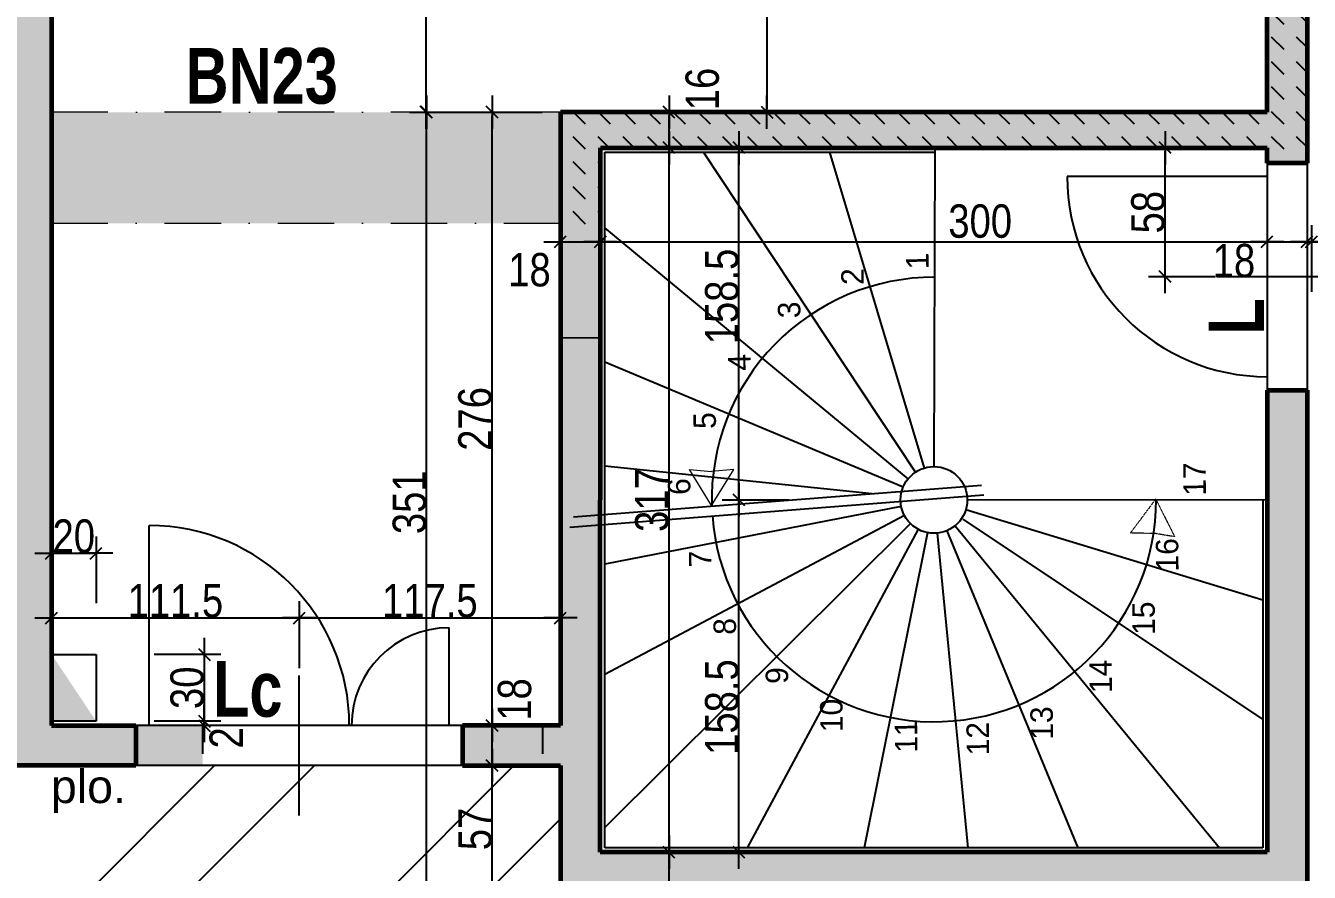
# Model space of a CAD drawing. Header units: millimetres. Extents: x -1921 to 5237, y 0 to 8595.
# Drawn here: x 243 to 821, y 3648 to 4029 of the extents above; entities that cross this region are included whole.
import ezdxf
from ezdxf.enums import TextEntityAlignment as Align

# ---------------------------------------------------------------- set-up
doc = ezdxf.new("R2010")
doc.units = ezdxf.units.MM
for name, pattern in [('CACHEX2', [19.05, 12.7, -6.35]), ('Style de ligne -16', [0.192476, 0.123031, -0.069444]), ('TIRETPTX2', [50.8, 25.4, -12.7, 0, -12.7])]:
    doc.linetypes.add(name, pattern=pattern)
for name, color, linetype in [('01_cote_gen', 4, 'Continuous'), ('01_linteaux', 2, 'Continuous'), ('01_murs_sup', 2, 'CACHEX2'), ('01_poch_BN', 9, 'Continuous'), ('01_poch_murs', 253, 'Continuous'), ('01_resv', 32, 'Continuous'), ('01_texte', 230, 'Continuous'), ('AA_COTES', 2, 'Continuous')]:
    doc.layers.add(name, color=color, linetype=linetype)
doc.layers.add('01_murs_coup', color=5, linetype='Continuous', lineweight=60)
doc.layers.add('01_tram_axes', color=2, linetype='TIRETPTX2', lineweight=9)
doc.styles.add('ARIAL', font='arial.ttf')
doc.styles.add('Century Gothic', font='GOTHIC.TTF')
doc.styles.add('impact', font='impact.ttf')
doc.styles.add('STYLE2', font='ARIALN.TTF')
doc.dimstyles.new('JB50', dxfattribs={"dimscale": 0.1, "dimtxt": 150, "dimasz": 15, "dimexe": 0.1, "dimexo": 0.1, "dimgap": 0.09, "dimtad": 1, "dimdec": 1, "dimdsep": 46, "dimtxsty": 'STYLE2', "dimblk1": 'BOND_G', "dimblk2": 'BOND_D', "dimsah": 1, "dimcen": 1.5, "dimdle": 0.01, "dimse1": 1, "dimse2": 1, "dimclrd": 4, "dimclre": 2, "dimclrt": 6, "dimazin": 2, "dimtfac": 2.333333, "dimtdec": 1, "dimtix": 1, "dimtmove": 2, "dimatfit": 3, "dimldrblk": 'BOND_G', "dimfxl": 1, "dimtolj": 1, "dimtzin": 0, "dimarcsym": 0})
pattern_1 = [(135, (-40566.9674, 43643.463), (-11.2253202, 9e-16), [7.9375, -7.9375])]

# ---------------------------------------------------------------- blocks, each defined once
blk = doc.blocks.new('Groupe-141-1')
at = {"color": 7, "linetype": 'Style de ligne -16', "lineweight": 13}
for p, q in [((14120.06, -46468.85), (14103.01, -46460.55)), ((14103.01, -46460.55), (14104.76, -46470.38)), ((14104.99, -46480.37), (14104.76, -46470.38)), ((14120.06, -46468.85), (14104.99, -46480.37))]:
    blk.add_line(p, q, dxfattribs=at)
blk = doc.blocks.new('Groupe-142-1')
at = {"color": 7, "linetype": 'Continuous', "lineweight": 13}
for p, q in [((14080.01, -46273.06), (14094.02, -46260.26)), ((14094.02, -46260.26), (14095.12, -46270.2)), ((14080.01, -46273.06), (14097.73, -46279.84)), ((14097.73, -46279.84), (14095.12, -46270.2))]:
    blk.add_line(p, q, dxfattribs=at)
blk = doc.blocks.new('BOND_G')
at = {"layer": 'AA_COTES', "color": 0}
for p, q in [((0, -5), (0, 15)), ((5, 0), (-5, 0)), ((1.77, 1.77), (-1.77, -1.77))]:
    blk.add_line(p, q, dxfattribs=at)
blk = doc.blocks.new('BOND_D')
at = {"layer": 'AA_COTES', "color": 0}
for p, q in [((0, 5), (0, -15)), ((5, 0), (-5, 0)), ((-1.77, -1.77), (1.77, 1.77))]:
    blk.add_line(p, q, dxfattribs=at)
blk = doc.blocks.new('*D201')
at = {"layer": '01_cote_gen', "color": 4, "lineweight": -2, "transparency": 16777216}
blk.add_line((256.42, 3762.3), (364.92, 3762.3), dxfattribs=at)
at = {"layer": 'DEFPOINTS', "color": 0}
for p in [(254.92, 3760.41), (366.42, 3762.3), (366.42, 3745.44)]:
    blk.add_point(p, dxfattribs=at)
at = {"layer": '01_cote_gen', "color": 4, "lineweight": -2, "transparency": 16777216, "xscale": 1.5, "yscale": 1.5, "zscale": 1.5, "rotation": 180}
blk.add_blockref('BOND_G', (254.92, 3762.3), dxfattribs=at)
at = {"layer": '01_cote_gen', "color": 4, "lineweight": -2, "transparency": 16777216, "xscale": 1.5, "yscale": 1.5, "zscale": 1.5}
blk.add_blockref('BOND_D', (366.42, 3762.3), dxfattribs=at)
at = {"layer": '01_cote_gen', "color": 6, "transparency": 16777216, "insert": (310.67, 3769.97), "char_height": 15, "attachment_point": 5, "style": 'STYLE2'}
blk.add_mtext('\\A1;111.5', dxfattribs=at)
blk = doc.blocks.new('*D202')
at = {"layer": '01_cote_gen', "color": 4, "lineweight": -2, "transparency": 16777216}
blk.add_line((367.92, 3762.3), (482.42, 3762.3), dxfattribs=at)
at = {"layer": 'DEFPOINTS', "color": 0}
for p in [(483.92, 3762.3), (366.42, 3754.8), (483.92, 3754.8)]:
    blk.add_point(p, dxfattribs=at)
at = {"layer": '01_cote_gen', "color": 4, "lineweight": -2, "transparency": 16777216, "xscale": 1.5, "yscale": 1.5, "zscale": 1.5, "rotation": 180}
blk.add_blockref('BOND_G', (366.42, 3762.3), dxfattribs=at)
at = {"layer": '01_cote_gen', "color": 4, "lineweight": -2, "transparency": 16777216, "xscale": 1.5, "yscale": 1.5, "zscale": 1.5}
blk.add_blockref('BOND_D', (483.92, 3762.3), dxfattribs=at)
at = {"layer": '01_cote_gen', "color": 6, "transparency": 16777216, "insert": (425.17, 3769.97), "char_height": 15, "attachment_point": 5, "style": 'STYLE2'}
blk.add_mtext('\\A1;117.5', dxfattribs=at)
blk = doc.blocks.new('*D206')
at = {"layer": '01_cote_gen', "color": 4, "lineweight": -2, "transparency": 16777216}
blk.add_line((756.04, 3917.38), (756.04, 3972.38), dxfattribs=at)
at = {"layer": 'DEFPOINTS', "color": 0}
for p in [(756.04, 3973.88), (779.51, 3973.88), (779.51, 3915.88)]:
    blk.add_point(p, dxfattribs=at)
at = {"layer": '01_cote_gen', "color": 4, "lineweight": -2, "transparency": 16777216, "xscale": 1.5, "yscale": 1.5, "zscale": 1.5}
for name, p, rotation in [('BOND_D', (756.04, 3973.88), 90), ('BOND_G', (756.04, 3915.88), 270)]:
    blk.add_blockref(name, p, dxfattribs=dict(at, rotation=rotation))
at = {"layer": '01_cote_gen', "color": 6, "transparency": 16777216, "insert": (748.37, 3944.88), "char_height": 15, "attachment_point": 5, "rotation": 90, "style": 'STYLE2'}
blk.add_mtext('\\A1;58', dxfattribs=at)
blk = doc.blocks.new('*D261')
at = {"layer": '01_cote_gen', "color": 4, "lineweight": -2, "transparency": 16777216}
blk.add_line((482.42, 3585.1), (236.42, 3585.1), dxfattribs=at)
at = {"layer": 'DEFPOINTS', "color": 0}
for p in [(234.92, 3695.88), (483.92, 3638.87), (234.92, 3585.1)]:
    blk.add_point(p, dxfattribs=at)
at = {"layer": '01_cote_gen', "color": 4, "lineweight": -2, "transparency": 16777216, "xscale": 1.5, "yscale": 1.5, "zscale": 1.5, "rotation": 180}
blk.add_blockref('BOND_D', (234.92, 3585.1), dxfattribs=at)
at = {"layer": '01_cote_gen', "color": 4, "lineweight": -2, "transparency": 16777216, "xscale": 1.5, "yscale": 1.5, "zscale": 1.5}
blk.add_blockref('BOND_G', (483.92, 3585.1), dxfattribs=at)
at = {"layer": '01_cote_gen', "color": 6, "transparency": 16777216, "insert": (359.42, 3592.77), "char_height": 15, "attachment_point": 5, "style": 'STYLE2'}
blk.add_mtext('\\A1;249', dxfattribs=at)
blk = doc.blocks.new('*D297')
at = {"layer": '01_cote_gen', "color": 4, "lineweight": -2, "transparency": 16777216}
blk.add_line((532.78, 3640.37), (532.78, 3655.37), dxfattribs=at)
at = {"layer": 'DEFPOINTS', "color": 0}
for p in [(532.78, 3656.87), (549.63, 3656.87), (549.63, 3638.87)]:
    blk.add_point(p, dxfattribs=at)
at = {"layer": '01_cote_gen', "color": 4, "lineweight": -2, "transparency": 16777216, "xscale": 1.5, "yscale": 1.5, "zscale": 1.5}
for name, p, rotation in [('BOND_D', (532.78, 3656.87), 90), ('BOND_G', (532.78, 3638.87), 270)]:
    blk.add_blockref(name, p, dxfattribs=dict(at, rotation=rotation))
at = {"layer": '01_cote_gen', "color": 6, "transparency": 16777216, "insert": (547.51, 3628), "char_height": 15, "attachment_point": 5, "rotation": 90, "style": 'STYLE2'}
blk.add_mtext('\\A1;18', dxfattribs=at)
blk = doc.blocks.new('*D298')
at = {"layer": '01_cote_gen', "color": 4, "lineweight": -2, "transparency": 16777216}
blk.add_line((532.78, 3658.37), (532.78, 3972.38), dxfattribs=at)
at = {"layer": 'DEFPOINTS', "color": 0}
for p in [(532.78, 3973.88), (686.28, 3973.88), (581.45, 3656.87)]:
    blk.add_point(p, dxfattribs=at)
at = {"layer": '01_cote_gen', "color": 4, "lineweight": -2, "transparency": 16777216, "xscale": 1.5, "yscale": 1.5, "zscale": 1.5}
for name, p, rotation in [('BOND_D', (532.78, 3973.88), 90), ('BOND_G', (532.78, 3656.87), 270)]:
    blk.add_blockref(name, p, dxfattribs=dict(at, rotation=rotation))
at = {"layer": '01_cote_gen', "color": 6, "transparency": 16777216, "insert": (525.11, 3815.37), "char_height": 15, "attachment_point": 5, "rotation": 90, "style": 'STYLE2'}
blk.add_mtext('\\A1;317', dxfattribs=at)
blk = doc.blocks.new('*D299')
at = {"layer": '01_cote_gen', "color": 4, "lineweight": -2, "transparency": 16777216}
blk.add_line((532.78, 3975.38), (532.78, 3988.38), dxfattribs=at)
at = {"layer": 'DEFPOINTS', "color": 0}
for p in [(532.78, 3989.88), (680.66, 3989.88), (680.66, 3973.88)]:
    blk.add_point(p, dxfattribs=at)
at = {"layer": '01_cote_gen', "color": 4, "lineweight": -2, "transparency": 16777216, "xscale": 1.5, "yscale": 1.5, "zscale": 1.5}
for name, p, rotation in [('BOND_D', (532.78, 3989.88), 90), ('BOND_G', (532.78, 3973.88), 270)]:
    blk.add_blockref(name, p, dxfattribs=dict(at, rotation=rotation))
at = {"layer": '01_cote_gen', "color": 6, "transparency": 16777216, "insert": (547.81, 4000.31), "char_height": 15, "attachment_point": 5, "rotation": 90, "style": 'STYLE2'}
blk.add_mtext('\\A1;16', dxfattribs=at)
blk = doc.blocks.new('*D300')
at = {"layer": '01_cote_gen', "color": 4, "lineweight": -2, "transparency": 16777216}
blk.add_line((423.69, 3640.37), (423.69, 3988.38), dxfattribs=at)
at = {"layer": 'DEFPOINTS', "color": 0}
for p in [(423.69, 3989.88), (483.92, 3989.88), (483.92, 3638.87)]:
    blk.add_point(p, dxfattribs=at)
at = {"layer": '01_cote_gen', "color": 4, "lineweight": -2, "transparency": 16777216, "xscale": 1.5, "yscale": 1.5, "zscale": 1.5}
for name, p, rotation in [('BOND_D', (423.69, 3989.88), 90), ('BOND_G', (423.69, 3638.87), 270)]:
    blk.add_blockref(name, p, dxfattribs=dict(at, rotation=rotation))
at = {"layer": '01_cote_gen', "color": 6, "transparency": 16777216, "insert": (416.02, 3814.37), "char_height": 15, "attachment_point": 5, "rotation": 90, "style": 'STYLE2'}
blk.add_mtext('\\A1;351', dxfattribs=at)
blk = doc.blocks.new('*D301')
at = {"layer": '01_cote_gen', "color": 4, "lineweight": -2, "transparency": 16777216}
blk.add_line((453.21, 3640.37), (453.21, 3694.38), dxfattribs=at)
at = {"layer": 'DEFPOINTS', "color": 0}
for p in [(453.21, 3695.88), (483.92, 3695.88), (483.92, 3638.87)]:
    blk.add_point(p, dxfattribs=at)
at = {"layer": '01_cote_gen', "color": 4, "lineweight": -2, "transparency": 16777216, "xscale": 1.5, "yscale": 1.5, "zscale": 1.5}
for name, p, rotation in [('BOND_D', (453.21, 3695.88), 90), ('BOND_G', (453.21, 3638.87), 270)]:
    blk.add_blockref(name, p, dxfattribs=dict(at, rotation=rotation))
at = {"layer": '01_cote_gen', "color": 6, "transparency": 16777216, "insert": (445.57, 3667.37), "char_height": 15, "attachment_point": 5, "rotation": 90, "style": 'STYLE2'}
blk.add_mtext('\\A1;57', dxfattribs=at)
blk = doc.blocks.new('*D302')
at = {"layer": '01_cote_gen', "color": 4, "lineweight": -2, "transparency": 16777216}
blk.add_line((453.21, 3697.38), (453.21, 3712.38), dxfattribs=at)
at = {"layer": 'DEFPOINTS', "color": 0}
for p in [(453.21, 3713.88), (461.92, 3713.88), (461.92, 3695.88)]:
    blk.add_point(p, dxfattribs=at)
at = {"layer": '01_cote_gen', "color": 4, "lineweight": -2, "transparency": 16777216, "xscale": 1.5, "yscale": 1.5, "zscale": 1.5}
for name, p, rotation in [('BOND_D', (453.21, 3713.88), 90), ('BOND_G', (453.21, 3695.88), 270)]:
    blk.add_blockref(name, p, dxfattribs=dict(at, rotation=rotation))
at = {"layer": '01_cote_gen', "color": 6, "transparency": 16777216, "insert": (463.34, 3725.63), "char_height": 15, "attachment_point": 5, "rotation": 90, "style": 'STYLE2'}
blk.add_mtext('\\A1;18', dxfattribs=at)
blk = doc.blocks.new('*D303')
at = {"layer": '01_cote_gen', "color": 4, "lineweight": -2, "transparency": 16777216}
blk.add_line((453.21, 3715.38), (453.21, 3988.38), dxfattribs=at)
at = {"layer": 'DEFPOINTS', "color": 0}
for p in [(453.21, 3989.88), (483.92, 3989.88), (461.92, 3713.88)]:
    blk.add_point(p, dxfattribs=at)
at = {"layer": '01_cote_gen', "color": 4, "lineweight": -2, "transparency": 16777216, "xscale": 1.5, "yscale": 1.5, "zscale": 1.5}
for name, p, rotation in [('BOND_D', (453.21, 3989.88), 90), ('BOND_G', (453.21, 3713.88), 270)]:
    blk.add_blockref(name, p, dxfattribs=dict(at, rotation=rotation))
at = {"layer": '01_cote_gen', "color": 6, "transparency": 16777216, "insert": (445.54, 3851.88), "char_height": 15, "attachment_point": 5, "rotation": 90, "style": 'STYLE2'}
blk.add_mtext('\\A1;276', dxfattribs=at)
blk = doc.blocks.new('*D304')
at = {"layer": '01_cote_gen', "color": 4, "lineweight": -2, "transparency": 16777216}
blk.add_line((423.49, 3991.38), (423.49, 4606.4), dxfattribs=at)
at = {"layer": 'DEFPOINTS', "color": 0}
for p in [(423.49, 4607.9), (454.51, 4607.9), (431.19, 3989.88)]:
    blk.add_point(p, dxfattribs=at)
at = {"layer": '01_cote_gen', "color": 4, "lineweight": -2, "transparency": 16777216, "xscale": 1.5, "yscale": 1.5, "zscale": 1.5}
for name, p, rotation in [('BOND_D', (423.49, 4607.9), 90), ('BOND_G', (423.49, 3989.88), 270)]:
    blk.add_blockref(name, p, dxfattribs=dict(at, rotation=rotation))
at = {"layer": '01_cote_gen', "color": 6, "transparency": 16777216, "insert": (415.82, 4298.89), "char_height": 15, "attachment_point": 5, "rotation": 90, "style": 'STYLE2'}
blk.add_mtext('\\A1;618', dxfattribs=at)
blk = doc.blocks.new('*D374')
at = {"layer": '01_cote_gen', "color": 4, "lineweight": -2, "transparency": 16777216}
blk.add_line((564.27, 3658.37), (564.27, 3813.91), dxfattribs=at)
at = {"layer": 'DEFPOINTS', "color": 0}
for p in [(564.27, 3815.41), (652.01, 3815.41), (593.85, 3656.87)]:
    blk.add_point(p, dxfattribs=at)
at = {"layer": '01_cote_gen', "color": 4, "lineweight": -2, "transparency": 16777216, "xscale": 1.5, "yscale": 1.5, "zscale": 1.5}
for name, p, rotation in [('BOND_D', (564.27, 3815.41), 90), ('BOND_G', (564.27, 3656.87), 270)]:
    blk.add_blockref(name, p, dxfattribs=dict(at, rotation=rotation))
at = {"layer": '01_cote_gen', "color": 6, "transparency": 16777216, "insert": (556.6, 3722.22), "char_height": 15, "attachment_point": 5, "rotation": 90, "style": 'STYLE2'}
blk.add_mtext('\\A1;158.5', dxfattribs=at)
blk = doc.blocks.new('*D375')
at = {"layer": '01_cote_gen', "color": 4, "lineweight": -2, "transparency": 16777216}
blk.add_line((564.27, 3816.91), (564.27, 3972.38), dxfattribs=at)
at = {"layer": 'DEFPOINTS', "color": 0}
for p in [(564.27, 3973.88), (682.58, 3973.88), (652.01, 3815.41)]:
    blk.add_point(p, dxfattribs=at)
at = {"layer": '01_cote_gen', "color": 4, "lineweight": -2, "transparency": 16777216, "xscale": 1.5, "yscale": 1.5, "zscale": 1.5}
for name, p, rotation in [('BOND_D', (564.27, 3973.88), 90), ('BOND_G', (564.27, 3815.41), 270)]:
    blk.add_blockref(name, p, dxfattribs=dict(at, rotation=rotation))
at = {"layer": '01_cote_gen', "color": 6, "transparency": 16777216, "insert": (556.6, 3906.96), "char_height": 15, "attachment_point": 5, "rotation": 90, "style": 'STYLE2'}
blk.add_mtext('\\A1;158.5', dxfattribs=at)
blk = doc.blocks.new('*D439')
at = {"layer": '01_cote_gen', "color": 4, "lineweight": -2, "transparency": 16777216}
blk.add_line((485.42, 3931.6), (500.42, 3931.6), dxfattribs=at)
at = {"layer": 'DEFPOINTS', "color": 0}
for p in [(501.92, 3931.6), (483.92, 3913.78), (501.92, 3913.77)]:
    blk.add_point(p, dxfattribs=at)
at = {"layer": '01_cote_gen', "color": 4, "lineweight": -2, "transparency": 16777216, "xscale": 1.5, "yscale": 1.5, "zscale": 1.5, "rotation": 180}
blk.add_blockref('BOND_G', (483.92, 3931.6), dxfattribs=at)
at = {"layer": '01_cote_gen', "color": 4, "lineweight": -2, "transparency": 16777216, "xscale": 1.5, "yscale": 1.5, "zscale": 1.5}
blk.add_blockref('BOND_D', (501.92, 3931.6), dxfattribs=at)
at = {"layer": '01_cote_gen', "color": 6, "transparency": 16777216, "insert": (469.99, 3918.9), "char_height": 15, "attachment_point": 5, "style": 'STYLE2'}
blk.add_mtext('\\A1;18', dxfattribs=at)
blk = doc.blocks.new('*D440')
at = {"layer": '01_cote_gen', "color": 4, "lineweight": -2, "transparency": 16777216}
blk.add_line((503.43, 3931.6), (800.41, 3931.6), dxfattribs=at)
at = {"layer": 'DEFPOINTS', "color": 0}
for p in [(501.93, 3949.93), (801.91, 3937.2), (801.91, 3931.6)]:
    blk.add_point(p, dxfattribs=at)
at = {"layer": '01_cote_gen', "color": 4, "lineweight": -2, "transparency": 16777216, "xscale": 1.5, "yscale": 1.5, "zscale": 1.5, "rotation": 180}
blk.add_blockref('BOND_G', (501.93, 3931.6), dxfattribs=at)
at = {"layer": '01_cote_gen', "color": 4, "lineweight": -2, "transparency": 16777216, "xscale": 1.5, "yscale": 1.5, "zscale": 1.5}
blk.add_blockref('BOND_D', (801.91, 3931.6), dxfattribs=at)
at = {"layer": '01_cote_gen', "color": 6, "transparency": 16777216, "insert": (672.81, 3940.79), "char_height": 15, "attachment_point": 5, "style": 'STYLE2'}
blk.add_mtext('\\A1;300', dxfattribs=at)
blk = doc.blocks.new('*D448')
at = {"layer": '01_cote_gen', "color": 4, "lineweight": -2, "ltscale": 2, "transparency": 16777216}
blk.add_line((803.41, 3931.6), (818.41, 3931.6), dxfattribs=at)
at = {"layer": 'DEFPOINTS', "color": 0, "ltscale": 2}
for p in [(801.91, 3939.1), (819.91, 3939.1), (819.91, 3931.6)]:
    blk.add_point(p, dxfattribs=at)
at = {"layer": '01_cote_gen', "color": 4, "lineweight": -2, "ltscale": 2, "transparency": 16777216, "xscale": 1.5, "yscale": 1.5, "zscale": 1.5, "rotation": 180}
blk.add_blockref('BOND_G', (801.91, 3931.6), dxfattribs=at)
at = {"layer": '01_cote_gen', "color": 4, "lineweight": -2, "ltscale": 2, "transparency": 16777216, "xscale": 1.5, "yscale": 1.5, "zscale": 1.5}
blk.add_blockref('BOND_D', (819.91, 3931.6), dxfattribs=at)
at = {"layer": '01_cote_gen', "color": 6, "ltscale": 2, "transparency": 16777216, "insert": (787, 3923.01), "char_height": 15, "attachment_point": 5, "style": 'STYLE2'}
blk.add_mtext('\\A1;18', dxfattribs=at)
blk = doc.blocks.new('*D449')
at = {"layer": '01_cote_gen', "color": 4, "lineweight": -2, "ltscale": 2, "transparency": 16777216}
blk.add_line((823.42, 3931.6), (838.42, 3931.6), dxfattribs=at)
at = {"layer": 'DEFPOINTS', "color": 0, "ltscale": 2}
for p in [(821.92, 3946.48), (839.92, 3946.48), (839.92, 3931.6)]:
    blk.add_point(p, dxfattribs=at)
at = {"layer": '01_cote_gen', "color": 4, "lineweight": -2, "ltscale": 2, "transparency": 16777216, "xscale": 1.5, "yscale": 1.5, "zscale": 1.5, "rotation": 180}
blk.add_blockref('BOND_G', (821.92, 3931.6), dxfattribs=at)
at = {"layer": '01_cote_gen', "color": 4, "lineweight": -2, "ltscale": 2, "transparency": 16777216, "xscale": 1.5, "yscale": 1.5, "zscale": 1.5}
blk.add_blockref('BOND_D', (839.92, 3931.6), dxfattribs=at)
at = {"layer": '01_cote_gen', "color": 6, "ltscale": 2, "transparency": 16777216, "insert": (848.62, 3920.84), "char_height": 15, "attachment_point": 5, "style": 'STYLE2'}
blk.add_mtext('\\A1;18', dxfattribs=at)
blk = doc.blocks.new('*D714')
at = {"layer": '01_cote_gen', "color": 4, "lineweight": -2, "transparency": 16777216}
blk.add_line((576.85, 4285.36), (576.85, 3991.38), dxfattribs=at)
at = {"layer": 'DEFPOINTS', "color": 0}
for p in [(572.76, 4286.86), (576.85, 3989.88), (589.44, 3989.88)]:
    blk.add_point(p, dxfattribs=at)
at = {"layer": '01_cote_gen', "color": 4, "lineweight": -2, "transparency": 16777216, "xscale": 1.5, "yscale": 1.5, "zscale": 1.5}
for name, p, rotation in [('BOND_G', (576.85, 4286.86), 90), ('BOND_D', (576.85, 3989.88), 270)]:
    blk.add_blockref(name, p, dxfattribs=dict(at, rotation=rotation))
at = {"layer": '01_cote_gen', "color": 6, "transparency": 16777216, "insert": (569.19, 4164.24), "char_height": 15, "attachment_point": 5, "rotation": 90, "style": 'STYLE2'}
blk.add_mtext('\\A1;297', dxfattribs=at)
blk = doc.blocks.new('*D732')
at = {"layer": '01_cote_gen', "color": 4, "lineweight": -2, "transparency": 16777216}
blk.add_line((323.67, 3744.4), (323.67, 3717.4), dxfattribs=at)
at = {"layer": 'DEFPOINTS', "color": 0}
for p in [(274.96, 3745.9), (274.96, 3715.9), (323.67, 3715.9)]:
    blk.add_point(p, dxfattribs=at)
at = {"layer": '01_cote_gen', "color": 4, "lineweight": -2, "transparency": 16777216, "xscale": 1.5, "yscale": 1.5, "zscale": 1.5}
for name, p, rotation in [('BOND_G', (323.67, 3745.9), 90), ('BOND_D', (323.67, 3715.9), 270)]:
    blk.add_blockref(name, p, dxfattribs=dict(at, rotation=rotation))
at = {"layer": '01_cote_gen', "color": 6, "transparency": 16777216, "insert": (316, 3730.9), "char_height": 15, "attachment_point": 5, "rotation": 90, "style": 'STYLE2'}
blk.add_mtext('\\A1;30', dxfattribs=at)
blk = doc.blocks.new('*D733')
at = {"layer": '01_cote_gen', "color": 4, "lineweight": -2, "transparency": 16777216}
for p, q in [((323.67, 3717.4), (323.67, 3718.9)), ((323.67, 3713.88), (323.67, 3715.9)), ((323.67, 3712.38), (323.67, 3710.88))]:
    blk.add_line(p, q, dxfattribs=at)
at = {"layer": 'DEFPOINTS', "color": 0}
for p in [(308.65, 3715.9), (323.67, 3715.9), (308.65, 3713.88)]:
    blk.add_point(p, dxfattribs=at)
at = {"layer": '01_cote_gen', "color": 4, "lineweight": -2, "transparency": 16777216, "xscale": 1.5, "yscale": 1.5, "zscale": 1.5}
for name, p, rotation in [('BOND_D', (323.67, 3715.9), 270), ('BOND_G', (323.67, 3713.88), 90)]:
    blk.add_blockref(name, p, dxfattribs=dict(at, rotation=rotation))
at = {"layer": '01_cote_gen', "color": 6, "transparency": 16777216, "insert": (333.52, 3708.37), "char_height": 15, "attachment_point": 5, "rotation": 90, "style": 'STYLE2'}
blk.add_mtext('\\A1;2', dxfattribs=at)
blk = doc.blocks.new('*D734')
at = {"layer": '01_cote_gen', "color": 4, "lineweight": -2, "transparency": 16777216}
blk.add_line((256.42, 3791.4), (273.46, 3791.4), dxfattribs=at)
at = {"layer": 'DEFPOINTS', "color": 0}
for p in [(274.96, 3791.4), (254.92, 3748.24), (274.96, 3748.24)]:
    blk.add_point(p, dxfattribs=at)
at = {"layer": '01_cote_gen', "color": 4, "lineweight": -2, "transparency": 16777216, "xscale": 1.5, "yscale": 1.5, "zscale": 1.5, "rotation": 180}
blk.add_blockref('BOND_G', (254.92, 3791.4), dxfattribs=at)
at = {"layer": '01_cote_gen', "color": 4, "lineweight": -2, "transparency": 16777216, "xscale": 1.5, "yscale": 1.5, "zscale": 1.5}
blk.add_blockref('BOND_D', (274.96, 3791.4), dxfattribs=at)
at = {"layer": '01_cote_gen', "color": 6, "transparency": 16777216, "insert": (264.94, 3799.06), "char_height": 15, "attachment_point": 5, "style": 'STYLE2'}
blk.add_mtext('\\A1;20', dxfattribs=at)

msp = doc.modelspace()

# ---------------------------------------------------------------- hatches: boundary and pattern name
at = {"layer": '01_murs_sup', "ltscale": 2}
h = msp.add_hatch(dxfattribs=at)
h.set_pattern_fill('DASH', color=256, scale=2.5, angle=135)
h.set_pattern_definition(pattern_1)
h.paths.add_polyline_path([(819.9, 4625.85), (320.92, 4625.92), (320.92, 4607.92), (801.91, 4607.85), (801.91, 4141.88), (819.91, 4141.88)])
h.paths.add_polyline_path([(839.92, 4625.85), (821.92, 4625.85), (821.92, 4141.88), (839.92, 4141.88)])
h.paths.add_polyline_path([(839.92, 4039.88), (821.92, 4039.88), (821.92, 3973.88), (839.92, 3973.88)])
h.paths.add_polyline_path([(819.91, 4039.88), (801.91, 4039.88), (801.91, 3989.88), (483.92, 3989.88), (483.92, 3937.88), (501.93, 3937.88), (501.94, 3973.87), (801.92, 3973.88), (801.91, 3966.87), (819.91, 3966.87)])
h.paths.add_polyline_path([(450.97, 4611.05), (450.97, 4628.1), (419.74, 4628.1), (419.74, 4611.05)], flags=9)
h.paths.add_polyline_path([(819.5, 4498.47), (836.56, 4498.47), (836.56, 4529.7), (819.5, 4529.7)], flags=9)
h = msp.add_hatch(dxfattribs=at)
h.set_pattern_fill('DASH', color=256, scale=2.5, angle=135)
h.set_pattern_definition(pattern_1)
h.paths.add_polyline_path([(320.92, 4625.92), (318.92, 4625.92), (254.92, 4625.92), (254.92, 4607.92), (320.92, 4607.92)])
h.paths.add_polyline_path([(254.92, 4607.92), (234.92, 4607.92), (234.92, 3695.88), (292.92, 3695.88), (292.92, 3713.88), (254.92, 3713.88)])
h.paths.add_polyline_path([(322.92, 3713.88), (292.92, 3713.88), (292.92, 3695.88), (322.92, 3695.88)])
h.paths.add_polyline_path([(501.92, 3888.42), (483.92, 3888.43), (483.92, 3713.88), (475.92, 3713.88), (475.92, 3695.88), (483.92, 3695.88), (483.92, 3638.87), (819.92, 3638.87), (819.92, 3864.88), (801.92, 3864.88), (801.92, 3656.87), (501.87, 3656.87)])
h.paths.add_polyline_path([(-25.08, 3989.88), (-45.08, 3989.88), (-45.08, 3695.88), (-25.08, 3695.88)])
h.paths.add_polyline_path([(-305.08, 3989.88), (-325.08, 3989.88), (-325.08, 3695.88), (-305.08, 3695.88)])
h.paths.add_polyline_path([(231.8, 4130.92), (258.41, 4130.92), (258.41, 4162.15), (231.8, 4162.15)], flags=9)
at = {"layer": '01_poch_BN', "ltscale": 2}
h = msp.add_hatch(color=256, dxfattribs=at)
h.dxf.hatch_style = 1
h.paths.add_polyline_path([(-325.08, 3989.88), (-585.08, 3989.88), (-585.08, 3939.88), (-325.08, 3939.88)])
h.paths.add_polyline_path([(-45.08, 3989.88), (-305.08, 3989.88), (-305.08, 3939.88), (-45.08, 3939.88)])
h.paths.add_polyline_path([(234.92, 3989.88), (-25.08, 3989.88), (-25.08, 3939.88), (234.92, 3939.88)])
h.paths.add_polyline_path([(483.92, 3989.88), (254.92, 3989.88), (254.92, 3939.88), (483.92, 3939.88)])
h.paths.add_polyline_path([(-325.08, 3745.88), (-585.08, 3745.88), (-585.08, 3695.88), (-325.08, 3695.88)])
h.paths.add_polyline_path([(-45.08, 3745.88), (-305.08, 3745.88), (-305.08, 3695.88), (-45.08, 3695.88)])
h.paths.add_polyline_path([(234.92, 3745.88), (-25.08, 3745.88), (-25.08, 3695.88), (234.92, 3695.88)])
at = {"layer": '01_poch_murs'}
h = msp.add_hatch(color=256, dxfattribs=at)
h.dxf.hatch_style = 1
h.paths.add_polyline_path([(318.92, 4713.92), (-605.08, 4713.83), (-605.08, 4445.31), (-585.08, 4445.31), (-585.08, 4607.92), (234.92, 4607.92), (234.92, 4445.31), (254.92, 4445.31), (254.92, 4607.93), (801.91, 4607.85), (801.91, 4445.31), (819.9, 4445.31), (819.9, 4625.85), (320.92, 4625.92), (-585.08, 4625.92), (-585.08, 4695.83), (318.92, 4695.92)])
h.paths.add_polyline_path([(254.92, 4395.31), (234.92, 4395.31), (234.92, 3695.88), (292.92, 3695.88), (292.92, 3713.88), (254.92, 3713.88)])
h.paths.add_polyline_path([(254.92, 4445.31), (234.92, 4445.31), (234.92, 4395.31), (254.92, 4395.31)])
h.paths.add_polyline_path([(-585.08, 4445.31), (-605.08, 4445.31), (-605.08, 4395.31), (-585.08, 4395.31)])
h.paths.add_polyline_path([(-585.08, 4395.31), (-605.08, 4395.31), (-605.08, 3989.93), (-928.08, 3989.93), (-928.08, 3472.93), (-1088.07, 3472.93), (-1088.07, 3138.92), (-1164.07, 3138.92), (-1164.07, 2330.39), (-1595.06, 2253.49), (-1590.67, 2228.88), (-860.52, 2359.16), (-630.08, 2605.07), (-630.08, 2618.9), (-655.08, 2618.9), (-655.08, 2614.95), (-873.08, 2382.31), (-1144.07, 2333.96), (-1144.07, 3118.92), (-585.08, 3118.92), (-585.08, 3138.92), (-1068.07, 3138.92), (-1068.07, 3452.93), (-928.08, 3452.93), (-928.08, 3278.92), (-585.08, 3278.92), (-585.08, 3368.93), (-605.08, 3368.93), (-605.08, 3296.92), (-908.08, 3296.92), (-908.08, 3515.92), (-605.08, 3515.92), (-605.08, 3468.92), (-585.08, 3468.92), (-585.08, 3540.92), (-605.08, 3540.92), (-605.08, 3533.92), (-908.08, 3533.92), (-908.08, 3969.93), (-605.08, 3969.93), (-605.08, 3642.92), (-585.08, 3642.92)])
h.paths.add_polyline_path([(819.91, 4395.31), (801.91, 4395.31), (801.91, 3989.88), (483.92, 3989.88), (483.92, 3713.88), (439.92, 3713.88), (439.92, 3695.88), (483.92, 3695.88), (483.92, 3638.87), (819.92, 3638.87), (819.92, 3864.88), (801.92, 3864.88), (801.92, 3656.87), (501.87, 3656.87), (501.94, 3973.87), (801.92, 3973.88), (801.91, 3966.87), (819.91, 3966.87)])
h.paths.add_polyline_path([(819.9, 4445.31), (801.91, 4445.31), (801.91, 4395.31), (819.91, 4395.31)])
h = msp.add_hatch(dxfattribs=at)
h.set_pattern_fill('ANSI32', color=256, scale=10)
h.paths.add_polyline_path([(819.92, 3638.87), (483.92, 3638.87), (483.92, 3695.88), (439.92, 3695.88), (292.92, 3695.88), (234.92, 3695.88), (-25.08, 3695.88), (-45.08, 3695.88), (-305.08, 3695.88), (-325.08, 3695.88), (-585.08, 3695.88), (-585.08, 3642.92), (-585.08, 3540.92), (-585.08, 3468.92), (-585.08, 3427.35), (819.92, 3427.35)])
h.paths.add_polyline_path([(3518.89, 3407.35), (821.92, 3407.35), (821.93, 3138.86), (839.93, 3138.86), (1169.92, 3138.86), (1189.92, 3138.86), (1442.92, 3138.86), (1462.92, 3138.86), (1740.92, 3138.86), (1760.92, 3138.86), (2038.92, 3138.86), (2058.92, 3138.86), (2336.92, 3138.86), (2356.92, 3138.86), (2634.92, 3138.86), (2654.92, 3138.86), (2932.93, 3138.86), (2952.93, 3138.86), (3230.92, 3138.86), (3250.92, 3138.86), (3518.89, 3138.86)])
h.paths.add_polyline_path([(819.92, 3407.35), (-585.08, 3407.35), (-585.08, 3368.93), (-585.08, 3278.92), (-585.08, 3138.92), (-93.08, 3138.86), (-73.08, 3138.86), (186.92, 3138.86), (206.92, 3138.86), (521.93, 3138.86), (541.93, 3138.86), (801.93, 3138.86), (819.92, 3138.86)])
h.paths.add_polyline_path([(819.92, 3427.35), (-585.08, 3427.35), (-585.08, 3407.35), (819.92, 3407.35)])
h.paths.add_polyline_path([(3518.89, 3427.35), (821.92, 3427.35), (821.92, 3407.35), (3518.89, 3407.35)])
edge = h.paths.add_edge_path()
edge.add_arc((1729.7, 3492.8), 30.98, 0, 360)
h.paths.add_polyline_path([(3518.89, 3695.84), (3258.89, 3695.84), (3238.89, 3695.84), (2974.89, 3695.84), (2954.89, 3695.84), (2684.89, 3695.84), (2664.89, 3695.84), (2400.89, 3695.84), (2380.89, 3695.84), (2110.89, 3695.84), (2090.89, 3695.84), (1820.89, 3695.84), (1800.89, 3695.84), (1537.89, 3695.84), (1517.89, 3695.84), (1167.89, 3695.84), (1167.89, 3695.86), (1143.11, 3695.82), (1042.51, 3695.86), (1022.92, 3695.86), (1022.92, 3638.87), (821.92, 3638.87), (821.92, 3427.35), (3518.89, 3427.35)])

# ---------------------------------------------------------------- linework, layer by layer
at = {"layer": '01_cote_gen'}
msp.add_line((483.92, 3888.43), (501.92, 3888.42), dxfattribs=at)
at = {"layer": '01_linteaux'}
for p, q in [((503.87, 3658.87), (503.94, 3971.87)), ((503.94, 3971.87), (652.54, 3971.88)), ((643.73, 3827.9), (548.27, 3971.87)), ((647.71, 3829.78), (605.15, 3971.87)), ((652.07, 3830.73), (652.55, 3973.86)), ((801.91, 3966.87), (801.92, 3864.88)), ((819.91, 3966.87), (819.92, 3864.88)), ((801.91, 3960.87), (711.92, 3960.87)), ((640.47, 3824.94), (503.93, 3937.79)), ((779.51, 3915.88), (842.32, 3915.88)), ((638.2, 3821.18), (503.91, 3877.38)), ((624.25, 3818.21), (503.9, 3830.54)), ((489.77, 3807.79), (673.44, 3822.1)), ((488.21, 3803.15), (674.52, 3817.66)), ((637.3, 3812.52), (503.89, 3786.49)), ((667.01, 3815.41), (802.01, 3815.62)), ((799.92, 3815.62), (799.92, 3658.87)), ((638.77, 3808.37), (503.88, 3736.82)), ((665.01, 3806.72), (799.92, 3716.7)), ((666.37, 3811.06), (799.92, 3770.48)), ((298.92, 3713.88), (298.92, 3803.88)), ((641.39, 3804.82), (503.87, 3668.02)), ((644.78, 3801.93), (567.94, 3658.87)), ((657.74, 3801.55), (716.79, 3658.87)), ((661.52, 3803.81), (780.49, 3658.87)), ((649.07, 3800.71), (620.63, 3658.87)), ((653.47, 3800.48), (667.29, 3658.87)), ((433.92, 3713.88), (433.92, 3757.88)), ((366.42, 3673.47), (366.42, 3736.37)), ((439.92, 3713.88), (292.92, 3713.88)), ((439.92, 3695.88), (292.92, 3695.88)), ((799.92, 3658.87), (503.87, 3658.87))]:
    msp.add_line(p, q, dxfattribs=at)
msp.add_circle((652.01, 3815.41), 15, dxfattribs=at)
for centre, radius, start, end in [((801.91, 3960.87), 90, 180.00053, 270.00052), ((652.01, 3815.61), 100, 89.80591, 181.66332), ((652.01, 3815.61), 100, 184.24583, 0.00075), ((298.92, 3713.88), 90, 0, 90), ((433.92, 3713.88), 44, 90, 180)]:
    msp.add_arc(centre, radius, start, end, dxfattribs=at)
at = {"layer": '01_murs_coup'}
for p, q in [((819.9, 4625.85), (819.91, 3966.87)), ((254.92, 4607.93), (254.92, 3713.88)), ((801.91, 3989.88), (801.91, 4607.85)), ((801.91, 3989.88), (483.92, 3989.88)), ((483.92, 3989.88), (483.92, 3713.88)), ((501.87, 3656.87), (501.94, 3973.87)), ((501.94, 3973.87), (801.92, 3973.88)), ((801.91, 3966.87), (801.92, 3973.88)), ((819.91, 3966.87), (801.91, 3966.87)), ((801.92, 3864.88), (801.92, 3656.87)), ((801.92, 3864.88), (819.92, 3864.88)), ((819.92, 3864.88), (819.92, 3638.87)), ((254.92, 3713.88), (292.92, 3713.88)), ((292.92, 3713.88), (292.92, 3695.88)), ((483.92, 3713.88), (439.92, 3713.88)), ((439.92, 3713.88), (439.92, 3695.88)), ((292.92, 3695.88), (234.92, 3695.88)), ((439.92, 3695.88), (483.92, 3695.88)), ((483.92, 3695.88), (483.92, 3638.87)), ((801.92, 3656.87), (501.87, 3656.87))]:
    msp.add_line(p, q, dxfattribs=at)
at = {"layer": '01_murs_sup'}
for p, q in [((322.92, 3713.88), (322.92, 3695.88)), ((475.92, 3713.88), (475.92, 3695.88))]:
    msp.add_line(p, q, dxfattribs=at)
at = {"layer": '01_resv'}
for p, q in [((254.96, 3715.9), (254.96, 3745.9)), ((254.96, 3745.9), (274.96, 3745.9)), ((274.96, 3745.9), (274.96, 3715.9)), ((274.96, 3715.9), (254.96, 3715.9))]:
    msp.add_line(p, q, dxfattribs=at)
msp.add_solid([(274.96, 3715.9), (254.96, 3715.9), (254.96, 3745.9)], dxfattribs=at)
at = {"layer": '01_tram_axes'}
for p, q in [((483.92, 3989.88), (254.92, 3989.88)), ((254.92, 3939.88), (483.92, 3939.88))]:
    msp.add_line(p, q, dxfattribs=at)

# ---------------------------------------------------------------- block references
at = {"layer": '01_linteaux', "rotation": 79.27640525614329}
for name in ['Groupe-142-1', 'Groupe-141-1']:
    msp.add_blockref(name, (-47532.89, -1411.14), dxfattribs=at)

# ---------------------------------------------------------------- texts
at = {"layer": '01_linteaux', "char_height": 10.1056, "attachment_point": 1, "rotation": 90.61074, "line_spacing_factor": 1.026243, "style": 'Century Gothic'}
for s, insert, width in [('\\pt3.6249,7.2568,10.682;1', (639.51, 3919.1), 7.8204), ('\\pt3.6249,7.2568,10.682,14.249;2', (610.32, 3912.1), 7.8204), ('\\pt3.6249,6.6525,9.9793,13.309,16.634;3', (581.82, 3897.1), 7.8204), ('\\pt3.6249,7.2568,10.641,14.188;4', (559.41, 3873.51), 7.8204), ('\\pt3.6249,7.0931,10.641;5', (543.82, 3847.3), 7.8204), ('\\pt3.6249,7.4448,11.167,14.886,18.615;17', (764.3, 3817.25), 15.6407), ('\\pt3.6249,7.0931,10.641,14.188;6', (532.32, 3817.62), 7.8204), ('\\pt3.6249,7.0931,10.641,14.188,17.735,21.282;16', (751.97, 3783.13), 15.6407), ('\\pt3.6249,7.0931,10.641,14.188;7', (541.82, 3785.06), 7.8204), ('\\pt3.6249,7.0931,10.641,14.188,17.735,21.282;15', (741.38, 3754.61), 15.6407), ('\\pt3.6249,7.0931,10.641,14.188,17.735;8', (552.85, 3754.68), 17.3034), ('\\pt3.6249,7.0931,10.641,14.188,17.735,21.282;14', (722.04, 3728.43), 15.6407), ('\\pt3.6249,7.0931,10.641,14.188,17.735,21.282;9', (576.32, 3732.6), 7.8204), ('\\pt3.6249,7.0931,10.641,14.188,17.735,21.282;10', (600.88, 3710.86), 15.6407), ('\\pt3.6249,7.0931,10.641,14.188,17.735,21.282;13', (695.51, 3707.43), 15.6407), ('\\pt3.6249,7.0931,10.641,14.188,17.735,21.282;11', (634.47, 3701.61), 15.6407), ('\\pt3.6249,7.0931,10.641,14.188,17.735,21.282;12', (666.75, 3700.42), 15.6407)]:
    msp.add_mtext(s, dxfattribs=dict(at, insert=insert, width=width))
at = {"layer": '01_texte', "style": 'impact'}
for s, p in [('BN23', (349.5, 3986.26)), ('Lc  ', (350.67, 3710.38))]:
    msp.add_text(s, height=25, dxfattribs=at).set_placement(p, align=Align.BOTTOM_CENTER)
msp.add_text('L ', height=25, rotation=90, dxfattribs=at).set_placement((808.05, 3901.72), align=Align.BOTTOM_CENTER)
at = {"layer": '01_texte', "style": 'ARIAL'}
msp.add_text('plo.', height=15, dxfattribs=at).set_placement((254.64, 3679.02))

# ---------------------------------------------------------------- dimensions: what is measured, and where the dimension line sits
at = {"layer": '01_cote_gen'}
for base, p1, p2, picture, middle in [((423.49, 4607.9), (431.19, 3989.88), (454.51, 4607.9), '*D304', (415.82, 4298.89)), ((423.69, 3989.88), (483.92, 3638.87), (483.92, 3989.88), '*D300', (416.02, 3814.37)), ((453.21, 3989.88), (461.92, 3713.88), (483.92, 3989.88), '*D303', (445.54, 3851.88)), ((532.78, 3973.88), (581.45, 3656.87), (686.28, 3973.88), '*D298', (525.11, 3815.37)), ((756.04, 3973.88), (779.51, 3915.88), (779.51, 3973.88), '*D206', (748.37, 3944.88)), ((323.67, 3715.9), (274.96, 3745.9), (274.96, 3715.9), '*D732', (316, 3730.9)), ((453.21, 3695.88), (483.92, 3638.87), (483.92, 3695.88), '*D301', (445.57, 3667.37))]:
    dim = msp.add_linear_dim(base=base, p1=p1, p2=p2, angle=90, dimstyle='JB50', dxfattribs=at)
    dim.commit()
    dim.dimension.update_dxf_attribs({"geometry": picture, "text_midpoint": middle})
for base, p1, p2, picture, middle in [((576.85, 3989.88), (572.76, 4286.86), (589.44, 3989.88), '*D714', (569.19, 4164.24)), ((532.78, 3989.88), (680.66, 3973.88), (680.66, 3989.88), '*D299', (547.81, 4000.31)), ((564.27, 3973.88), (652.01, 3815.41), (682.58, 3973.88), '*D375', (556.6, 3906.96)), ((564.27, 3815.41), (593.85, 3656.87), (652.01, 3815.41), '*D374', (556.6, 3722.22)), ((453.21, 3713.88), (461.92, 3695.88), (461.92, 3713.88), '*D302', (463.34, 3725.63)), ((323.67, 3715.9), (308.65, 3713.88), (308.65, 3715.9), '*D733', (333.52, 3708.37)), ((532.78, 3656.87), (549.63, 3638.87), (549.63, 3656.87), '*D297', (547.51, 3628))]:
    dim = msp.add_linear_dim(base=base, p1=p1, p2=p2, angle=90, dimstyle='JB50', dxfattribs=at)
    dim.commit()
    dim.dimension.update_dxf_attribs({"geometry": picture, "text_midpoint": middle, "dimtype": 160})
for base, p1, p2, picture, middle in [((801.91, 3931.6), (501.93, 3949.93), (801.91, 3937.2), '*D440', (672.81, 3940.79)), ((501.92, 3931.6), (483.92, 3913.78), (501.92, 3913.77), '*D439', (469.99, 3918.9))]:
    dim = msp.add_linear_dim(base=base, p1=p1, p2=p2, dimstyle='JB50', dxfattribs=at)
    dim.commit()
    dim.dimension.update_dxf_attribs({"geometry": picture, "text_midpoint": middle, "dimtype": 160})
at = {"layer": '01_cote_gen', "ltscale": 2}
for base, p1, p2, picture, middle in [((839.92, 3931.6), (821.92, 3946.48), (839.92, 3946.48), '*D449', (848.62, 3920.84)), ((819.91, 3931.6), (801.91, 3939.1), (819.91, 3939.1), '*D448', (787, 3923.01))]:
    dim = msp.add_linear_dim(base=base, p1=p1, p2=p2, dimstyle='JB50', dxfattribs=at)
    dim.commit()
    dim.dimension.update_dxf_attribs({"geometry": picture, "text_midpoint": middle, "dimtype": 160})
at = {"layer": '01_cote_gen'}
for base, p1, p2, picture, middle in [((274.96, 3791.4), (254.92, 3748.24), (274.96, 3748.24), '*D734', (264.94, 3799.06)), ((366.42, 3762.3), (254.92, 3760.41), (366.42, 3745.44), '*D201', (310.67, 3769.97)), ((483.92, 3762.3), (366.42, 3754.8), (483.92, 3754.8), '*D202', (425.17, 3769.97)), ((234.92, 3585.1), (483.92, 3638.87), (234.92, 3695.88), '*D261', (359.42, 3592.77))]:
    dim = msp.add_linear_dim(base=base, p1=p1, p2=p2, dimstyle='JB50', dxfattribs=at)
    dim.commit()
    dim.dimension.update_dxf_attribs({"geometry": picture, "text_midpoint": middle})

doc.saveas('drawing.dxf')
